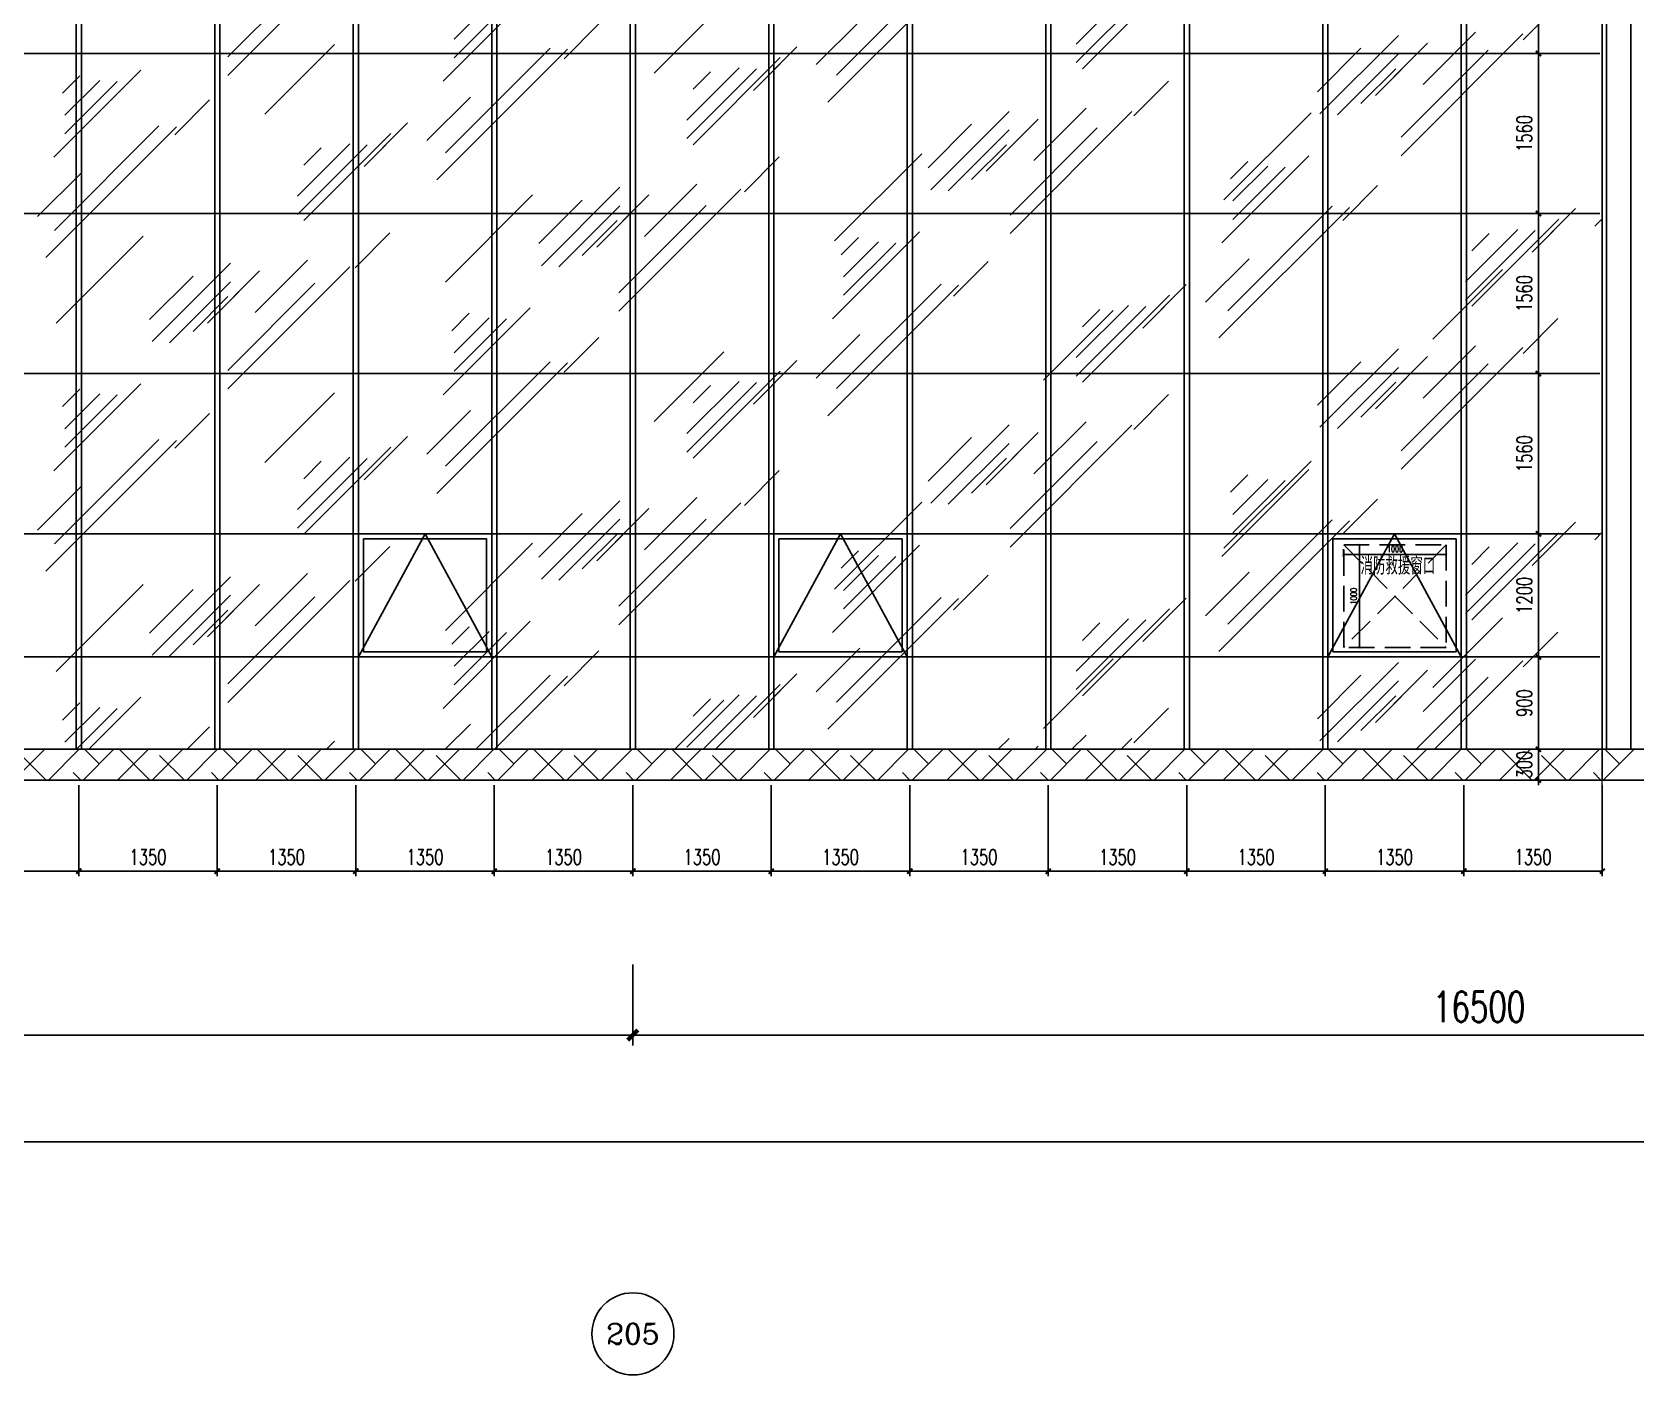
# Model space of a CAD drawing. Extents: x -2377130 to 293730, y -2 to 754590.
# Drawn here: x -1309470 to -1293837, y 511142 to 524226 of the extents above; entities that cross this region are included whole.
import ezdxf
from ezdxf.enums import TextEntityAlignment as Align

# ---------------------------------------------------------------- set-up
doc = ezdxf.new("R2010")
doc.units = 0
doc.header["$LTSCALE"] = 1000
doc.header["$MEASUREMENT"] = 0
for name, pattern in [('__DASH', [0.35, 0.25, -0.1]), ('DASH', [0.35, 0.25, -0.1]), ('DOTE', [2.42, 2, -0.2, 0.02, -0.2])]:
    doc.linetypes.add(name, pattern=pattern)
doc.layers.get('Defpoints').update_dxf_attribs({"color": 210})
for name, color, linetype in [('A-AXIS-D', 1, 'Continuous'), ('A-AXIS-DOTE', 14, 'DOTE'), ('A-AXIS-DP', 126, 'Continuous'), ('A-HATCH-2', 251, 'Continuous'), ('A-LIN-V', 9, 'Continuous'), ('A-WINDOW', 140, 'Continuous'), ('AS-WALL', 40, 'Continuous'), ('PUB_DIM', 3, 'Continuous'), ('PUB_TEXT', 7, 'Continuous'), ('建-文字', 7, 'Continuous')]:
    doc.layers.add(name, color=color, linetype=linetype)
doc.layers.add('A-WALL-HATCH', color=8, linetype='Continuous', lineweight=13)
doc.styles.add('_TCH_AXIS', font='COMPLEX', dxfattribs={"bigfont": 'GBCBIG'})
doc.styles.add('_TCH_DIM_T3', font='SIMPLEX', dxfattribs={"width": 0.705882, "bigfont": 'GBCBIG'})
doc.styles.add('A-DIM_T3', font='SIMPLEX', dxfattribs={"width": 0.705882, "bigfont": 'GBCBIG'})
doc.styles.add('A-STANDARD', font='SIMPLEX', dxfattribs={"bigfont": 'GBCBIG'})
doc.dimstyles.new('_TCH_ARCH&&20', dxfattribs={"dimtxt": 59.5, "dimasz": 20, "dimexe": 20, "dimexo": 20, "dimgap": 25.25, "dimtad": 1, "dimdec": 0, "dimzin": 0, "dimdsep": 46, "dimtxsty": '_TCH_DIM_T3', "dimblk": 'ARCHTICK', "dimcen": 0.09, "dimclrt": 7, "dimazin": 2, "dimtfac": 1, "dimtdec": 0, "dimtix": 1, "dimtmove": 2, "dimatfit": 3, "dimfxl": 0, "dimtolj": 1, "dimtzin": 0, "dimarcsym": 0})
doc.dimstyles.new('A-DIM&&100', dxfattribs={"dimtxt": 297.5, "dimasz": 100, "dimexe": 100, "dimexo": 100, "dimgap": 126.25, "dimtad": 1, "dimdec": 0, "dimzin": 0, "dimdsep": 46, "dimtxsty": 'A-DIM_T3', "dimblk": 'ARCHTICK', "dimcen": 0.09, "dimclrt": 7, "dimazin": 2, "dimtfac": 1, "dimtdec": 0, "dimtix": 1, "dimtmove": 2, "dimatfit": 3, "dimfxl": 0, "dimtolj": 1, "dimtzin": 0, "dimarcsym": 0})

# ---------------------------------------------------------------- blocks, each defined once
blk = doc.blocks.new('_ArchTick')
at = {"color": 0, "linetype": 'ByBlock', "const_width": 0.4}
blk.add_lwpolyline([(-0.5, -0.5), (0.5, 0.5)], dxfattribs=at)
blk = doc.blocks.new('*D737')
at = {"layer": 'A-AXIS-D', "color": 0, "lineweight": -2}
for p, q in [((-1370265, 515140), (-1370265, 513313)), ((-1286465, 515140), (-1286465, 513313)), ((-1370265, 513413), (-1286465, 513413))]:
    blk.add_line(p, q, dxfattribs=at)
at = {"layer": 'Defpoints', "color": 0}
for p in [(-1370265, 515240), (-1286465, 515240), (-1286465, 513413)]:
    blk.add_point(p, dxfattribs=at)
at = {"layer": 'A-AXIS-D', "color": 0, "lineweight": -2, "xscale": 100, "yscale": 100, "zscale": 100, "rotation": 180}
blk.add_blockref('_ArchTick', (-1370265, 513413), dxfattribs=at)
at = {"layer": 'A-AXIS-D', "color": 0, "lineweight": -2, "xscale": 100, "yscale": 100, "zscale": 100}
blk.add_blockref('_ArchTick', (-1286465, 513413), dxfattribs=at)
at = {"layer": 'A-AXIS-D', "color": 7, "insert": (-1328365, 513688), "char_height": 297.5, "attachment_point": 5, "style": 'A-DIM_T3'}
blk.add_mtext('\\A1;83800', dxfattribs=at)
blk = doc.blocks.new('*D730')
at = {"layer": 'A-AXIS-D', "color": 0, "lineweight": -2}
for p, q in [((-1303615, 515140), (-1303615, 514353)), ((-1287115, 515140), (-1287115, 514353)), ((-1303615, 514453), (-1287115, 514453))]:
    blk.add_line(p, q, dxfattribs=at)
at = {"layer": 'Defpoints', "color": 0}
for p in [(-1303615, 515240), (-1287115, 515240), (-1287115, 514453)]:
    blk.add_point(p, dxfattribs=at)
at = {"layer": 'A-AXIS-D', "color": 0, "lineweight": -2, "xscale": 100, "yscale": 100, "zscale": 100, "rotation": 180}
blk.add_blockref('_ArchTick', (-1303615, 514453), dxfattribs=at)
at = {"layer": 'A-AXIS-D', "color": 0, "lineweight": -2, "xscale": 100, "yscale": 100, "zscale": 100}
blk.add_blockref('_ArchTick', (-1287115, 514453), dxfattribs=at)
at = {"layer": 'A-AXIS-D', "color": 7, "insert": (-1295365, 514728), "char_height": 297.5, "attachment_point": 5, "style": 'A-DIM_T3'}
blk.add_mtext('\\A1;16500', dxfattribs=at)
blk = doc.blocks.new('*D729')
at = {"layer": 'A-AXIS-D', "color": 0, "lineweight": -2}
for p, q in [((-1320115, 515140), (-1320115, 514353)), ((-1303615, 515140), (-1303615, 514353)), ((-1320115, 514453), (-1303615, 514453))]:
    blk.add_line(p, q, dxfattribs=at)
at = {"layer": 'Defpoints', "color": 0}
for p in [(-1320115, 515240), (-1303615, 515240), (-1303615, 514453)]:
    blk.add_point(p, dxfattribs=at)
at = {"layer": 'A-AXIS-D', "color": 0, "lineweight": -2, "xscale": 100, "yscale": 100, "zscale": 100, "rotation": 180}
blk.add_blockref('_ArchTick', (-1320115, 514453), dxfattribs=at)
at = {"layer": 'A-AXIS-D', "color": 0, "lineweight": -2, "xscale": 100, "yscale": 100, "zscale": 100}
blk.add_blockref('_ArchTick', (-1303615, 514453), dxfattribs=at)
at = {"layer": 'A-AXIS-D', "color": 7, "insert": (-1311865, 514728), "char_height": 297.5, "attachment_point": 5, "style": 'A-DIM_T3'}
blk.add_mtext('\\A1;16500', dxfattribs=at)
blk = doc.blocks.new('*D723')
at = {"layer": 'Defpoints', "color": 0}
for p in [(-1296686, 519207), (-1295686, 519207), (-1295686, 519134)]:
    blk.add_point(p, dxfattribs=at)
at = {"layer": 'PUB_DIM', "color": 0, "lineweight": -2}
for p, q in [((-1296686, 519187), (-1296686, 519114)), ((-1295686, 519187), (-1295686, 519114)), ((-1296686, 519134), (-1295686, 519134))]:
    blk.add_line(p, q, dxfattribs=at)
at = {"layer": 'PUB_DIM', "color": 0, "lineweight": -2, "xscale": 20, "yscale": 20, "zscale": 20, "rotation": 180}
blk.add_blockref('_ArchTick', (-1296686, 519134), dxfattribs=at)
at = {"layer": 'PUB_DIM', "color": 0, "lineweight": -2, "xscale": 20, "yscale": 20, "zscale": 20}
blk.add_blockref('_ArchTick', (-1295686, 519134), dxfattribs=at)
at = {"layer": 'PUB_DIM', "color": 7, "insert": (-1296186, 519189), "char_height": 59.5, "attachment_point": 5, "style": '_TCH_DIM_T3'}
blk.add_mtext('\\A1;1000', dxfattribs=at)
blk = doc.blocks.new('*D724')
at = {"layer": 'Defpoints', "color": 0}
for p in [(-1296585, 519229), (-1296533, 519229), (-1296585, 518229)]:
    blk.add_point(p, dxfattribs=at)
at = {"layer": 'PUB_DIM', "color": 0, "lineweight": -2}
for p, q in [((-1296565, 519229), (-1296513, 519229)), ((-1296533, 518229), (-1296533, 519229)), ((-1296565, 518229), (-1296513, 518229))]:
    blk.add_line(p, q, dxfattribs=at)
at = {"layer": 'PUB_DIM', "color": 0, "lineweight": -2, "xscale": 20, "yscale": 20, "zscale": 20}
for p, rotation in [((-1296533, 519229), 90), ((-1296533, 518229), 270)]:
    blk.add_blockref('_ArchTick', p, dxfattribs=dict(at, rotation=rotation))
at = {"layer": 'PUB_DIM', "color": 7, "insert": (-1296588, 518729), "char_height": 59.5, "attachment_point": 5, "rotation": 90, "style": '_TCH_DIM_T3'}
blk.add_mtext('\\A1;1000', dxfattribs=at)

msp = doc.modelspace()

# ---------------------------------------------------------------- linework, layer by layer
at = {"layer": 'A-AXIS-D', "color": 8}
msp.add_circle((-1303613.9, 511541.7), 400, dxfattribs=at)
at = {"layer": 'A-AXIS-DOTE', "color": 8, "linetype": '__DASH', "ltscale": 2}
msp.add_line((-1278255.9, 517237.5), (-1378474.1, 517237.5), dxfattribs=at)
at = {"layer": 'A-AXIS-DP', "color": 8}
for p, q in [((-1294787.5, 524017.5), (-1294787.5, 525577.5)), ((-1294950, 524017.5), (-1294737.5, 524017.5)), ((-1294950, 524017.5), (-1294737.5, 524017.5)), ((-1294787.5, 522457.5), (-1294787.5, 524017.5)), ((-1294950, 522457.5), (-1294737.5, 522457.5)), ((-1294950, 522457.5), (-1294737.5, 522457.5)), ((-1294787.5, 520897.5), (-1294787.5, 522457.5)), ((-1294950, 520897.5), (-1294737.5, 520897.5)), ((-1294950, 520897.5), (-1294737.5, 520897.5)), ((-1294787.5, 519337.5), (-1294787.5, 520897.5)), ((-1294950, 519337.5), (-1294737.5, 519337.5)), ((-1294950, 519337.5), (-1294737.5, 519337.5)), ((-1294787.5, 518137.5), (-1294787.5, 519337.5)), ((-1294950, 518137.5), (-1294737.5, 518137.5)), ((-1294950, 518137.5), (-1294737.5, 518137.5)), ((-1294787.5, 517237.5), (-1294787.5, 518137.5)), ((-1294950, 517237.5), (-1294737.5, 517237.5)), ((-1294950, 517237.5), (-1294737.5, 517237.5)), ((-1294787.5, 517237.5), (-1294787.5, 517287.5)), ((-1294787.5, 516937.5), (-1294787.5, 517237.5)), ((-1309015, 516887.5), (-1309015, 516000)), ((-1309015, 516887.5), (-1309015, 516000)), ((-1307665, 516887.5), (-1307665, 516000)), ((-1307665, 516887.5), (-1307665, 516000)), ((-1306315, 516887.5), (-1306315, 516000)), ((-1306315, 516887.5), (-1306315, 516000)), ((-1304965, 516887.5), (-1304965, 516000)), ((-1304965, 516887.5), (-1304965, 516000)), ((-1303615, 516887.5), (-1303615, 516000)), ((-1303615, 516887.5), (-1303615, 516000)), ((-1302265, 516887.5), (-1302265, 516000)), ((-1302265, 516887.5), (-1302265, 516000)), ((-1300915, 516887.5), (-1300915, 516000)), ((-1300915, 516887.5), (-1300915, 516000)), ((-1299565, 516887.5), (-1299565, 516000)), ((-1299565, 516887.5), (-1299565, 516000)), ((-1298215, 516887.5), (-1298215, 516000)), ((-1298215, 516887.5), (-1298215, 516000)), ((-1296865, 516887.5), (-1296865, 516000)), ((-1296865, 516887.5), (-1296865, 516000)), ((-1295515, 516887.5), (-1295515, 516000)), ((-1295515, 516887.5), (-1295515, 516000)), ((-1294950, 516937.5), (-1294737.5, 516937.5)), ((-1294787.5, 516937.5), (-1294787.5, 516887.5)), ((-1294165, 516887.5), (-1294165, 516000)), ((-1310365, 516050), (-1309015, 516050)), ((-1309015, 516050), (-1307665, 516050)), ((-1307665, 516050), (-1306315, 516050)), ((-1306315, 516050), (-1304965, 516050)), ((-1304965, 516050), (-1303615, 516050)), ((-1303615, 516050), (-1302265, 516050)), ((-1302265, 516050), (-1300915, 516050)), ((-1300915, 516050), (-1299565, 516050)), ((-1299565, 516050), (-1298215, 516050)), ((-1298215, 516050), (-1296865, 516050)), ((-1296865, 516050), (-1295515, 516050)), ((-1295515, 516050), (-1294165, 516050))]:
    msp.add_line(p, q, dxfattribs=at)
at = {"layer": 'A-HATCH-2', "color": 8, "linetype": 'Continuous'}
for p, q in [((-1294125.4, 517237.5), (-1294125.4, 534887.5)), ((-1293887.2, 517237.5), (-1293887.2, 534887.5)), ((-1309646.6, 516937.5), (-1309346.6, 517237.5)), ((-1309332.8, 516937.5), (-1309573.9, 517178.6)), ((-1309309.9, 516937.5), (-1309009.9, 517237.5)), ((-1308973.1, 516937.5), (-1308673.1, 517237.5)), ((-1308816.2, 517094.4), (-1308959.3, 517237.5)), ((-1308636.4, 516937.5), (-1308336.4, 517237.5)), ((-1308322.5, 516937.5), (-1308622.5, 517237.5)), ((-1308299.6, 516937.5), (-1307999.6, 517237.5)), ((-1307985.8, 516937.5), (-1308226.9, 517178.6)), ((-1307962.8, 516937.5), (-1307662.8, 517237.5)), ((-1307626.1, 516937.5), (-1307326.1, 517237.5)), ((-1307469.2, 517094.4), (-1307612.2, 517237.5)), ((-1307289.3, 516937.5), (-1306989.3, 517237.5)), ((-1306975.5, 516937.5), (-1307275.5, 517237.5)), ((-1306952.6, 516937.5), (-1306652.6, 517237.5)), ((-1306638.7, 516937.5), (-1306879.8, 517178.6)), ((-1306615.8, 516937.5), (-1306315.8, 517237.5)), ((-1306279, 516937.5), (-1305979, 517237.5)), ((-1306122.1, 517094.4), (-1306265.2, 517237.5)), ((-1305942.3, 516937.5), (-1305642.3, 517237.5)), ((-1305628.4, 516937.5), (-1305928.4, 517237.5)), ((-1305605.5, 516937.5), (-1305305.5, 517237.5)), ((-1305291.7, 516937.5), (-1305532.8, 517178.6)), ((-1305268.8, 516937.5), (-1304968.8, 517237.5)), ((-1304932, 516937.5), (-1304632, 517237.5)), ((-1304775.1, 517094.4), (-1304918.2, 517237.5)), ((-1304595.2, 516937.5), (-1304295.2, 517237.5)), ((-1304281.4, 516937.5), (-1304581.4, 517237.5)), ((-1304258.5, 516937.5), (-1303958.5, 517237.5)), ((-1303944.6, 516937.5), (-1304185.8, 517178.6)), ((-1303921.7, 516937.5), (-1303621.7, 517237.5)), ((-1303585, 516937.5), (-1303285, 517237.5)), ((-1303428, 517094.4), (-1303571.1, 517237.5)), ((-1303248.2, 516937.5), (-1302948.2, 517237.5)), ((-1302934.4, 516937.5), (-1303234.4, 517237.5)), ((-1302911.5, 516937.5), (-1302611.5, 517237.5)), ((-1302597.6, 516937.5), (-1302838.7, 517178.6)), ((-1302574.7, 516937.5), (-1302274.7, 517237.5)), ((-1302237.9, 516937.5), (-1301937.9, 517237.5)), ((-1302081, 517094.4), (-1302224.1, 517237.5)), ((-1301901.2, 516937.5), (-1301601.2, 517237.5)), ((-1301587.3, 516937.5), (-1301887.3, 517237.5)), ((-1301564.4, 516937.5), (-1301264.4, 517237.5)), ((-1301250.6, 516937.5), (-1301491.7, 517178.6)), ((-1301227.7, 516937.5), (-1300927.7, 517237.5)), ((-1300890.9, 516937.5), (-1300590.9, 517237.5)), ((-1300734, 517094.4), (-1300877.1, 517237.5)), ((-1300554.1, 516937.5), (-1300254.1, 517237.5)), ((-1300240.3, 516937.5), (-1300540.3, 517237.5)), ((-1300217.4, 516937.5), (-1299917.4, 517237.5)), ((-1299903.5, 516937.5), (-1300144.6, 517178.6)), ((-1299880.6, 516937.5), (-1299580.6, 517237.5)), ((-1299543.9, 516937.5), (-1299243.9, 517237.5)), ((-1299386.9, 517094.4), (-1299530, 517237.5)), ((-1299207.1, 516937.5), (-1298907.1, 517237.5)), ((-1298893.3, 516937.5), (-1299193.3, 517237.5)), ((-1298870.3, 516937.5), (-1298570.3, 517237.5)), ((-1298556.5, 516937.5), (-1298797.6, 517178.6)), ((-1298533.6, 516937.5), (-1298233.6, 517237.5)), ((-1298196.8, 516937.5), (-1297896.8, 517237.5)), ((-1298039.9, 517094.4), (-1298183, 517237.5)), ((-1297860.1, 516937.5), (-1297560.1, 517237.5)), ((-1297546.2, 516937.5), (-1297846.2, 517237.5)), ((-1297523.3, 516937.5), (-1297223.3, 517237.5)), ((-1297209.5, 516937.5), (-1297450.6, 517178.6)), ((-1297186.5, 516937.5), (-1296886.5, 517237.5)), ((-1296849.8, 516937.5), (-1296549.8, 517237.5)), ((-1296692.9, 517094.4), (-1296835.9, 517237.5)), ((-1296513, 516937.5), (-1296213, 517237.5)), ((-1296199.2, 516937.5), (-1296499.2, 517237.5)), ((-1296176.3, 516937.5), (-1295876.3, 517237.5)), ((-1295862.4, 516937.5), (-1296103.5, 517178.6)), ((-1295839.5, 516937.5), (-1295539.5, 517237.5)), ((-1295502.7, 516937.5), (-1295202.7, 517237.5)), ((-1295345.8, 517094.4), (-1295488.9, 517237.5)), ((-1295166, 516937.5), (-1294866, 517237.5)), ((-1294852.1, 516937.5), (-1295152.1, 517237.5)), ((-1294829.2, 516937.5), (-1294529.2, 517237.5)), ((-1294515.4, 516937.5), (-1294756.5, 517178.6)), ((-1294492.5, 516937.5), (-1294192.5, 517237.5)), ((-1294155.7, 516937.5), (-1293855.7, 517237.5)), ((-1293998.8, 517094.4), (-1294141.9, 517237.5)), ((-1308996, 516937.5), (-1309068.8, 517010.2)), ((-1307649, 516937.5), (-1307721.7, 517010.2)), ((-1306302, 516937.5), (-1306374.7, 517010.2)), ((-1304954.9, 516937.5), (-1305027.7, 517010.2)), ((-1303607.9, 516937.5), (-1303680.6, 517010.2)), ((-1302260.8, 516937.5), (-1302333.6, 517010.2)), ((-1300913.8, 516937.5), (-1300986.5, 517010.2)), ((-1299566.8, 516937.5), (-1299639.5, 517010.2)), ((-1298219.7, 516937.5), (-1298292.5, 517010.2)), ((-1296872.7, 516937.5), (-1296945.4, 517010.2)), ((-1295525.7, 516937.5), (-1295598.4, 517010.2)), ((-1294178.6, 516937.5), (-1294251.4, 517010.2))]:
    msp.add_line(p, q, dxfattribs=at)
at = {"layer": 'A-HATCH-2', "color": 8}
for p, q in [((-1294190, 524017.5), (-1313065, 524017.5)), ((-1294190, 522457.5), (-1313065, 522457.5)), ((-1294190, 520897.5), (-1313065, 520897.5)), ((-1294190, 519337.5), (-1313065, 519337.5)), ((-1294190, 518137.5), (-1313065, 518137.5)), ((-1294190, 517237.5), (-1313065, 517237.5))]:
    msp.add_line(p, q, dxfattribs=at)
at = {"layer": 'A-LIN-V', "color": 8}
for p, q in [((-1294165, 534887.5), (-1294165, 516937.5)), ((-1370265, 517237.5), (-1286465, 517237.5))]:
    msp.add_line(p, q, dxfattribs=at)
at = {"layer": 'A-LIN-V', "color": 8, "linetype": 'DASH'}
msp.add_lwpolyline([(-1296685.8, 519228.7), (-1295685.8, 519228.7), (-1295685.8, 518228.7), (-1296685.8, 518228.7)], close=True, dxfattribs=at)
for points in [[(-1296685.8, 519228.7), (-1295685.8, 518228.7)], [(-1295685.8, 519228.7), (-1296685.8, 518228.7)]]:
    msp.add_lwpolyline(points, dxfattribs=at)
at = {"layer": 'A-WALL-HATCH', "color": 8, "linetype": 'Continuous'}
for p, q in [((-1307561.2, 523803.9), (-1306373.3, 524991.8)), ((-1307561.2, 523983.9), (-1306712.7, 524832.4)), ((-1301713.1, 523542.6), (-1300440.3, 524815.4)), ((-1301628.2, 523807.5), (-1300610, 524825.7)), ((-1299232.7, 523868.4), (-1298384.1, 524716.9)), ((-1305464.5, 523745.9), (-1304616, 524594.5)), ((-1305354.8, 524155.6), (-1305015.4, 524495.1)), ((-1305354.8, 523975.6), (-1304845.7, 524484.8)), ((-1303405.7, 523826.5), (-1302726.8, 524505.3)), ((-1299292.7, 524108.4), (-1298783.5, 524617.5)), ((-1299292.7, 523928.4), (-1298613.8, 524607.2)), ((-1294937.1, 524149.3), (-1294597.6, 524488.7)), ((-1301827.4, 523908.3), (-1301403.1, 524332.6)), ((-1304284.8, 523965.6), (-1303945.4, 524305)), ((-1296916.8, 523429.5), (-1296153.1, 524193.2)), ((-1296126.1, 523020.2), (-1294938.2, 524208.1)), ((-1295911.3, 523715), (-1295402.2, 524224.1)), ((-1307200.4, 523425.9), (-1306521.6, 524104.7)), ((-1305524.8, 522785.6), (-1304252, 524058.4)), ((-1305439.9, 523050.5), (-1304421.7, 524068.7)), ((-1302439.2, 523656.5), (-1302014.9, 524080.8)), ((-1296941.6, 523644.7), (-1296517.4, 524068.9)), ((-1296377.1, 523609.3), (-1295867.9, 524118.4)), ((-1296197.1, 523789.3), (-1295942.5, 524043.8)), ((-1296126.1, 523200.2), (-1295277.6, 524048.7)), ((-1303087.4, 523368.3), (-1302578.3, 523877.4)), ((-1303087.4, 523188.3), (-1302408.6, 523867.1)), ((-1303027.4, 523128.3), (-1302178.9, 523976.9)), ((-1302259.2, 523836.5), (-1302089.5, 524006.2)), ((-1296747.1, 523419.2), (-1296153.1, 524013.2)), ((-1296517.4, 523528.9), (-1296178, 523868.4)), ((-1309259.2, 523005.9), (-1308410.7, 523854.4)), ((-1309174.4, 523630.8), (-1309004.7, 523800.5)), ((-1309149.5, 523415.6), (-1308810.1, 523755)), ((-1309149.5, 523235.6), (-1308640.4, 523744.7)), ((-1303027.4, 523668.3), (-1302857.7, 523838)), ((-1298731.8, 523409.2), (-1298392.4, 523748.6)), ((-1308079.5, 523225.6), (-1307740.1, 523565)), ((-1305622.1, 523168.3), (-1305197.9, 523592.6)), ((-1300711.5, 522689.5), (-1299947.8, 523453.2)), ((-1299937.8, 522263.2), (-1298749.9, 523451.1)), ((-1299706.1, 522974.9), (-1299197, 523484.1)), ((-1297852.7, 522591.3), (-1297004.1, 523439.8)), ((-1309336.5, 522028.6), (-1308063.7, 523301.4)), ((-1309251.6, 522293.5), (-1308233.4, 523311.7)), ((-1306822.1, 522388.3), (-1305973.6, 523236.8)), ((-1306233.9, 522916.5), (-1305809.6, 523340.8)), ((-1306053.9, 523096.5), (-1305884.2, 523266.2)), ((-1300736.4, 522904.6), (-1300312.1, 523328.9)), ((-1300541.8, 522679.2), (-1299947.8, 523273.2)), ((-1300171.8, 522869.2), (-1299662.7, 523378.3)), ((-1299991.8, 523049.2), (-1299737.2, 523303.8)), ((-1299937.8, 522443.2), (-1299089.3, 523291.7)), ((-1306882.1, 522628.3), (-1306373, 523137.4)), ((-1306882.1, 522448.3), (-1306203.3, 523127.1)), ((-1306822.1, 522928.3), (-1306652.4, 523098)), ((-1300312.1, 522788.9), (-1299972.7, 523128.3)), ((-1302526.5, 522669.2), (-1302187.1, 523008.6)), ((-1301647.4, 522190.7), (-1300798.9, 523039.2)), ((-1297875, 522171.3), (-1297026.5, 523019.8)), ((-1297790.2, 522796.2), (-1297620.5, 522965.9)), ((-1297765.3, 522581), (-1297425.9, 522920.4)), ((-1309416.9, 522428.3), (-1308992.6, 522852.5)), ((-1297765.3, 522401), (-1297256.2, 522910.1)), ((-1305442.1, 521790.1), (-1304593.6, 522638.6)), ((-1304506.2, 521949.5), (-1303742.6, 522713.1)), ((-1303966.5, 522129.2), (-1303457.4, 522638.3)), ((-1303749.5, 521506.2), (-1302561.6, 522694.1)), ((-1303500.8, 522234.9), (-1302991.7, 522744)), ((-1296695.3, 522391), (-1296355.9, 522730.4)), ((-1304531.1, 522164.6), (-1304106.8, 522588.9)), ((-1304336.5, 521939.2), (-1303742.6, 522533.1)), ((-1303786.5, 522309.2), (-1303532, 522563.8)), ((-1303749.5, 521686.2), (-1302901, 522534.7)), ((-1297901.4, 521245), (-1296628.6, 522517.7)), ((-1297816.5, 521509.8), (-1296798.3, 522528)), ((-1294849.7, 522081.9), (-1294425.4, 522506.2)), ((-1304106.8, 522048.9), (-1303767.4, 522388.3)), ((-1295497.9, 521793.7), (-1294988.8, 522302.8)), ((-1295437.9, 521553.7), (-1294589.4, 522402.2)), ((-1294669.7, 522261.9), (-1294500, 522431.6)), ((-1294237.9, 522333.7), (-1294165, 522406.6)), ((-1309236.9, 521389.4), (-1308388.3, 522238)), ((-1306321.3, 521929.2), (-1305981.8, 522268.6)), ((-1301669.7, 521431.3), (-1300821.2, 522279.8)), ((-1301584.9, 522056.1), (-1301415.2, 522225.8)), ((-1301560, 521841), (-1301220.6, 522180.4)), ((-1301560, 521661), (-1301050.9, 522170.1)), ((-1295497.9, 521613.7), (-1294819.1, 522292.5)), ((-1295437.9, 522093.7), (-1295268.2, 522263.4)), ((-1307295.5, 521494.9), (-1306786.4, 522004)), ((-1300490.1, 521651), (-1300150.6, 521990.4)), ((-1298032.7, 521593.7), (-1297608.4, 522017.9)), ((-1308325.8, 521424.6), (-1307901.6, 521848.8)), ((-1308301, 521209.4), (-1307537.3, 521973.1)), ((-1307761.3, 521389.2), (-1307252.1, 521898.3)), ((-1307561.2, 520749.2), (-1306373.3, 521937.1)), ((-1295816.2, 521233.7), (-1295137.4, 521912.5)), ((-1308131.3, 521199.1), (-1307537.3, 521793.1)), ((-1307581.3, 521569.2), (-1307326.7, 521823.7)), ((-1307561.2, 520929.2), (-1306712.7, 521777.7)), ((-1301713.1, 520487.9), (-1300440.3, 521760.7)), ((-1301628.2, 520752.8), (-1300610, 521771)), ((-1298644.4, 521341.9), (-1298220.2, 521766.1)), ((-1298464.4, 521521.9), (-1298294.7, 521691.6)), ((-1307901.6, 521308.8), (-1307562.2, 521648.3)), ((-1305464.5, 520691.2), (-1304616, 521539.8)), ((-1299292.7, 521053.7), (-1298783.5, 521562.8)), ((-1299292.7, 520873.7), (-1298613.8, 521552.5)), ((-1299232.7, 520813.7), (-1298384.1, 521662.2)), ((-1299232.7, 521353.7), (-1299063, 521523.4)), ((-1305379.6, 521316.1), (-1305209.9, 521485.8)), ((-1305354.8, 521100.9), (-1305015.4, 521440.4)), ((-1305354.8, 520920.9), (-1304845.7, 521430.1)), ((-1299610.9, 520833), (-1298932.1, 521511.9)), ((-1294937.1, 521094.6), (-1294597.6, 521434)), ((-1304284.8, 520910.9), (-1303945.4, 521250.3)), ((-1301827.4, 520853.6), (-1301403.1, 521277.9)), ((-1303405.7, 520432.4), (-1302726.8, 521111.2)), ((-1296916.8, 520374.8), (-1296153.1, 521138.5)), ((-1296377.1, 520554.6), (-1295867.9, 521063.7)), ((-1296126.1, 519965.5), (-1294938.2, 521153.4)), ((-1295911.3, 520660.3), (-1295402.2, 521169.4)), ((-1305524.8, 519730.9), (-1304252, 521003.7)), ((-1305439.9, 519995.8), (-1304421.7, 521014)), ((-1303027.4, 520073.6), (-1302178.9, 520922.1)), ((-1302439.2, 520601.8), (-1302014.9, 521026.1)), ((-1302259.2, 520781.8), (-1302089.5, 520951.5)), ((-1296941.6, 520590), (-1296517.4, 521014.2)), ((-1296747.1, 520364.5), (-1296153.1, 520958.5)), ((-1296197.1, 520734.6), (-1295942.5, 520989.1)), ((-1296126.1, 520145.5), (-1295277.6, 520994)), ((-1309259.2, 519951.2), (-1308410.7, 520799.7)), ((-1309174.4, 520576.1), (-1309004.7, 520745.8)), ((-1303087.4, 520313.6), (-1302578.3, 520822.7)), ((-1303087.4, 520133.6), (-1302408.6, 520812.4)), ((-1303027.4, 520613.6), (-1302857.7, 520783.3)), ((-1296517.4, 520474.2), (-1296178, 520813.7)), ((-1309149.5, 520360.9), (-1308810.1, 520700.3)), ((-1309149.5, 520180.9), (-1308640.4, 520690)), ((-1307200.4, 520031.8), (-1306521.6, 520710.6)), ((-1298731.8, 520354.5), (-1298392.4, 520693.9)), ((-1308079.5, 520170.9), (-1307740.1, 520510.3)), ((-1305622.1, 520113.6), (-1305197.9, 520537.9)), ((-1299706.1, 519920.2), (-1299197, 520429.4)), ((-1306233.9, 519861.8), (-1305809.6, 520286.1)), ((-1300736.4, 519849.9), (-1300312.1, 520274.2)), ((-1300711.5, 519634.8), (-1299947.8, 520398.5)), ((-1300171.8, 519814.5), (-1299662.7, 520323.6)), ((-1299937.8, 519208.5), (-1298749.9, 520396.4)), ((-1309336.5, 518973.9), (-1308063.7, 520246.7)), ((-1309251.6, 519238.8), (-1308233.4, 520257)), ((-1306822.1, 519333.6), (-1305973.6, 520182.1)), ((-1306053.9, 520041.8), (-1305884.2, 520211.5)), ((-1300541.8, 519624.5), (-1299947.8, 520218.5)), ((-1299991.8, 519994.5), (-1299737.2, 520249.1)), ((-1299937.8, 519388.5), (-1299089.3, 520237)), ((-1306882.1, 519573.6), (-1306373, 520082.7)), ((-1306882.1, 519393.6), (-1306203.3, 520072.4)), ((-1306822.1, 519873.6), (-1306652.4, 520043.3)), ((-1302526.5, 519614.5), (-1302187.1, 519953.9)), ((-1300312.1, 519734.2), (-1299972.7, 520073.6)), ((-1297875, 519116.6), (-1297026.5, 519965.1)), ((-1297852.7, 519197.2), (-1297004.1, 520045.7)), ((-1309416.9, 519373.6), (-1308992.6, 519797.8)), ((-1297790.2, 519741.4), (-1297620.5, 519911.2)), ((-1297765.3, 519526.3), (-1297425.9, 519865.7)), ((-1297765.3, 519346.3), (-1297256.2, 519855.4)), ((-1304506.2, 518894.8), (-1303742.6, 519658.4)), ((-1303749.5, 518451.5), (-1302561.6, 519639.4)), ((-1303500.8, 519180.2), (-1302991.7, 519689.3)), ((-1301647.4, 518796.6), (-1300798.9, 519645.1)), ((-1296695.3, 519336.3), (-1296355.9, 519675.7)), ((-1304531.1, 519109.9), (-1304106.8, 519534.2)), ((-1303966.5, 519074.5), (-1303457.4, 519583.6)), ((-1303786.5, 519254.5), (-1303532, 519509.1)), ((-1303749.5, 518631.5), (-1302901, 519480)), ((-1304336.5, 518884.5), (-1303742.6, 519478.4)), ((-1304106.8, 518994.2), (-1303767.4, 519333.6)), ((-1297901.4, 518190.2), (-1296628.6, 519463)), ((-1297816.5, 518455.1), (-1296798.3, 519473.3)), ((-1295437.9, 518499), (-1294589.4, 519347.5)), ((-1294849.7, 519027.2), (-1294425.4, 519451.5)), ((-1294669.7, 519207.2), (-1294500, 519376.9)), ((-1294237.9, 519279), (-1294165, 519351.9)), ((-1306321.3, 518874.5), (-1305981.8, 519213.9)), ((-1305442.1, 518395.9), (-1304593.6, 519244.5)), ((-1301669.7, 518376.6), (-1300821.2, 519225.1)), ((-1301584.9, 519001.4), (-1301415.2, 519171.1)), ((-1295497.9, 518739), (-1294988.8, 519248.1)), ((-1295497.9, 518559), (-1294819.1, 519237.8)), ((-1295437.9, 519039), (-1295268.2, 519208.7)), ((-1301560, 518786.3), (-1301220.6, 519125.7)), ((-1301560, 518606.3), (-1301050.9, 519115.4)), ((-1308301, 518154.7), (-1307537.3, 518918.4)), ((-1307561.2, 517694.5), (-1306373.3, 518882.4)), ((-1307295.5, 518440.2), (-1306786.4, 518949.3)), ((-1300490.1, 518596.3), (-1300150.6, 518935.7)), ((-1298032.7, 518539), (-1297608.4, 518963.2)), ((-1309236.9, 517995.3), (-1308388.3, 518843.9)), ((-1308325.8, 518369.9), (-1307901.6, 518794.1)), ((-1308131.3, 518144.4), (-1307537.3, 518738.4)), ((-1307761.3, 518334.5), (-1307252.1, 518843.6)), ((-1307581.3, 518514.5), (-1307326.7, 518769)), ((-1307561.2, 517874.5), (-1306712.7, 518723)), ((-1301713.1, 517433.2), (-1300440.3, 518706)), ((-1301628.2, 517698.1), (-1300610, 518716.3)), ((-1298644.4, 518287.2), (-1298220.2, 518711.4)), ((-1307901.6, 518254.1), (-1307562.2, 518593.6)), ((-1299232.7, 517759), (-1298384.1, 518607.5)), ((-1298464.4, 518467.2), (-1298294.7, 518636.9)), ((-1305464.5, 517636.5), (-1304616, 518485.1)), ((-1305379.6, 518261.4), (-1305209.9, 518431.1)), ((-1305354.8, 518046.2), (-1305015.4, 518385.6)), ((-1299292.7, 517999), (-1298783.5, 518508.1)), ((-1299292.7, 517819), (-1298613.8, 518497.8)), ((-1299232.7, 518299), (-1299063, 518468.7)), ((-1295816.2, 517839.5), (-1295137.4, 518518.4)), ((-1305354.8, 517866.2), (-1304845.7, 518375.4)), ((-1294937.1, 518039.9), (-1294597.6, 518379.3)), ((-1304284.8, 517856.2), (-1303945.4, 518195.6)), ((-1301827.4, 517798.9), (-1301403.1, 518223.2)), ((-1299610.9, 517438.9), (-1298932.1, 518117.7)), ((-1296916.8, 517320.1), (-1296153.1, 518083.8)), ((-1295911.3, 517605.6), (-1295402.2, 518114.7)), ((-1295799.5, 517237.5), (-1294938.2, 518098.7)), ((-1305143.6, 517237.5), (-1304421.7, 517959.3)), ((-1304963.6, 517237.5), (-1304252, 517949)), ((-1302439.2, 517547.1), (-1302014.9, 517971.4)), ((-1296941.6, 517535.3), (-1296517.4, 517959.5)), ((-1296377.1, 517499.9), (-1295867.9, 518009)), ((-1296197.1, 517679.9), (-1295942.5, 517934.4)), ((-1295979.5, 517237.5), (-1295277.6, 517939.3)), ((-1303087.4, 517258.9), (-1302578.3, 517768)), ((-1302808.9, 517237.5), (-1302178.9, 517867.4)), ((-1302259.2, 517727.1), (-1302089.5, 517896.8)), ((-1296747.1, 517309.8), (-1296153.1, 517903.8)), ((-1309174.4, 517521.4), (-1309004.7, 517691.1)), ((-1309149.5, 517306.2), (-1308810.1, 517645.6)), ((-1309038.3, 517237.5), (-1308640.4, 517635.3)), ((-1308918.3, 517237.5), (-1308410.7, 517745)), ((-1303206.5, 517237.5), (-1302726.8, 517717.1)), ((-1303027.4, 517558.9), (-1302857.7, 517728.6)), ((-1302928.9, 517237.5), (-1302408.6, 517757.7)), ((-1298731.8, 517299.8), (-1298392.4, 517639.2)), ((-1296517.4, 517419.5), (-1296178, 517759)), ((-1307958.3, 517237.5), (-1307740.1, 517455.6)), ((-1305443.6, 517237.5), (-1305197.9, 517483.2)), ((-1306600.6, 517237.5), (-1306521.6, 517316.5)), ((-1300054.2, 517237.5), (-1299947.8, 517343.8)), ((-1299334.2, 517237.5), (-1299197, 517374.7)), ((-1298854.2, 517237.5), (-1298749.9, 517341.7)), ((-1299694.2, 517237.5), (-1299662.7, 517268.9))]:
    msp.add_line(p, q, dxfattribs=at)
at = {"layer": 'A-WALL-HATCH', "color": 8}
msp.add_line((-1294165, 516887.5), (-1294165, 516990), dxfattribs=at)
at = {"layer": 'A-WINDOW', "color": 8}
for p, q in [((-1309040, 534887.5), (-1309040, 517237.5)), ((-1308990, 534887.5), (-1308990, 517237.5)), ((-1307690, 534887.5), (-1307690, 517237.5)), ((-1307640, 534887.5), (-1307640, 517237.5)), ((-1306340, 534887.5), (-1306340, 517237.5)), ((-1306290, 534887.5), (-1306290, 517237.5)), ((-1304990, 534887.5), (-1304990, 517237.5)), ((-1304940, 534887.5), (-1304940, 517237.5)), ((-1303640, 534887.5), (-1303640, 517237.5)), ((-1303590, 534887.5), (-1303590, 517237.5)), ((-1302290, 534887.5), (-1302290, 517237.5)), ((-1302240, 534887.5), (-1302240, 517237.5)), ((-1300940, 534887.5), (-1300940, 517237.5)), ((-1300890, 534887.5), (-1300890, 517237.5)), ((-1299590, 534887.5), (-1299590, 517237.5)), ((-1299540, 534887.5), (-1299540, 517237.5)), ((-1298240, 534887.5), (-1298240, 517237.5)), ((-1298190, 534887.5), (-1298190, 517237.5)), ((-1296890, 534887.5), (-1296890, 517237.5)), ((-1296840, 534887.5), (-1296840, 517237.5)), ((-1295540, 534887.5), (-1295540, 517237.5)), ((-1295490, 534887.5), (-1295490, 517237.5))]:
    msp.add_line(p, q, dxfattribs=at)
for points in [[(-1306290, 518137.5), (-1305640, 519337.5), (-1304990, 518137.5)], [(-1302240, 518137.5), (-1301590, 519337.5), (-1300940, 518137.5)], [(-1296840, 518137.5), (-1296190, 519337.5), (-1295540, 518137.5)]]:
    msp.add_lwpolyline(points, dxfattribs=at)
for points in [[(-1306290, 519337.5), (-1304990, 519337.5), (-1304990, 518137.5), (-1306290, 518137.5)], [(-1302240, 519337.5), (-1300940, 519337.5), (-1300940, 518137.5), (-1302240, 518137.5)], [(-1296840, 519337.5), (-1295540, 519337.5), (-1295540, 518137.5), (-1296840, 518137.5)], [(-1306240, 519287.5), (-1305040, 519287.5), (-1305040, 518187.5), (-1306240, 518187.5)], [(-1302190, 519287.5), (-1300990, 519287.5), (-1300990, 518187.5), (-1302190, 518187.5)], [(-1296790, 519287.5), (-1295590, 519287.5), (-1295590, 518187.5), (-1296790, 518187.5)]]:
    msp.add_lwpolyline(points, close=True, dxfattribs=at)
at = {"layer": 'AS-WALL', "color": 8}
msp.add_line((-1378474.1, 516937.5), (-1278255.9, 516937.5), dxfattribs=at)

# ---------------------------------------------------------------- block references
at = {"layer": 'A-AXIS-DP', "color": 8, "xscale": 50, "yscale": 50, "zscale": 50}
for p, rotation in [((-1294787.5, 524017.5), 270), ((-1294787.5, 524017.5), 90), ((-1294787.5, 522457.5), 270), ((-1294787.5, 522457.5), 90), ((-1294787.5, 520897.5), 270), ((-1294787.5, 520897.5), 90), ((-1294787.5, 519337.5), 270), ((-1294787.5, 519337.5), 90), ((-1294787.5, 518137.5), 270), ((-1294787.5, 518137.5), 90), ((-1294787.5, 517237.5), 270), ((-1294787.5, 517237.5), 270), ((-1294787.5, 516937.5), 90), ((-1309015, 516050), 180), ((-1307665, 516050), 180), ((-1306315, 516050), 180), ((-1304965, 516050), 180), ((-1303615, 516050), 180), ((-1302265, 516050), 180), ((-1300915, 516050), 180), ((-1299565, 516050), 180), ((-1298215, 516050), 180), ((-1296865, 516050), 180), ((-1295515, 516050), 180)]:
    msp.add_blockref('_ArchTick', p, dxfattribs=dict(at, rotation=rotation))
for p in [(-1309015, 516050), (-1307665, 516050), (-1306315, 516050), (-1304965, 516050), (-1303615, 516050), (-1302265, 516050), (-1300915, 516050), (-1299565, 516050), (-1298215, 516050), (-1296865, 516050), (-1295515, 516050), (-1294165, 516050)]:
    msp.add_blockref('_ArchTick', p, dxfattribs=at)

# ---------------------------------------------------------------- texts
at = {"layer": 'A-AXIS-DP', "color": 8, "char_height": 148.75, "attachment_point": 5, "rotation": 90, "style": '_TCH_DIM_T3'}
for s, insert in [('\\A1;1560', (-1294925, 523237.5)), ('\\A1;1560', (-1294925, 521677.5)), ('\\A1;1560', (-1294925, 520117.5)), ('\\A1;1200', (-1294925, 518737.5)), ('\\A1;900', (-1294925, 517687.5)), ('\\A1;300', (-1294925, 517087.5))]:
    msp.add_mtext(s, dxfattribs=dict(at, insert=insert))
at = {"layer": 'A-AXIS-DP', "color": 8, "char_height": 148.75, "attachment_point": 5, "style": '_TCH_DIM_T3'}
for insert in [(-1308340, 516187.5), (-1306990, 516187.5), (-1305640, 516187.5), (-1304290, 516187.5), (-1302940, 516187.5), (-1301590, 516187.5), (-1300240, 516187.5), (-1298890, 516187.5), (-1297540, 516187.5), (-1296190, 516187.5), (-1294840, 516187.5)]:
    msp.add_mtext('\\A1;1350', dxfattribs=dict(at, insert=insert))
at = {"layer": 'PUB_TEXT', "color": 8, "style": '_TCH_AXIS'}
msp.add_text('205', height=202.97, dxfattribs=at).set_placement((-1303874.8, 511440.2), (-1303352.9, 511440.2), align=Align.FIT)
at = {"layer": '建-文字', "color": 8, "style": 'A-STANDARD'}
msp.add_text('消防救援窗口', height=168.79, dxfattribs=at).set_placement((-1296522.1, 518940))

# ---------------------------------------------------------------- dimensions: what is measured, and where the dimension line sits
at = {"layer": 'A-AXIS-D', "color": 8}
for base, p1, p2, picture, middle in [((-1286465, 513413.4), (-1370265, 515239.8), (-1286465, 515239.8), '*D737', (-1328365, 513688.4)), ((-1303615, 514453.4), (-1320115, 515239.8), (-1303615, 515239.8), '*D729', (-1311865, 514728.4)), ((-1287115, 514453.4), (-1303615, 515239.8), (-1287115, 515239.8), '*D730', (-1295365, 514728.4))]:
    dim = msp.add_linear_dim(base=base, p1=p1, p2=p2, angle=360, dimstyle='A-DIM&&100', override={"dimgap": 0}, dxfattribs=at)
    dim.commit()
    dim.dimension.update_dxf_attribs({"geometry": picture, "text_midpoint": middle, "dimtype": 161})
at = {"layer": 'PUB_DIM', "color": 8}
for p1, p2, distance, picture, middle in [((-1296685.8, 519207.4), (-1295685.8, 519207.4), -73.3, '*D723', (-1296185.8, 519189.1)), ((-1296584.5, 518228.7), (-1296584.5, 519228.7), -51.4, '*D724', (-1296588.1, 518728.7))]:
    dim = msp.add_aligned_dim(p1=p1, p2=p2, distance=distance, dimstyle='_TCH_ARCH&&20', dxfattribs=at)
    dim.commit()
    dim.dimension.update_dxf_attribs({"geometry": picture, "text_midpoint": middle})

doc.saveas('drawing.dxf')
